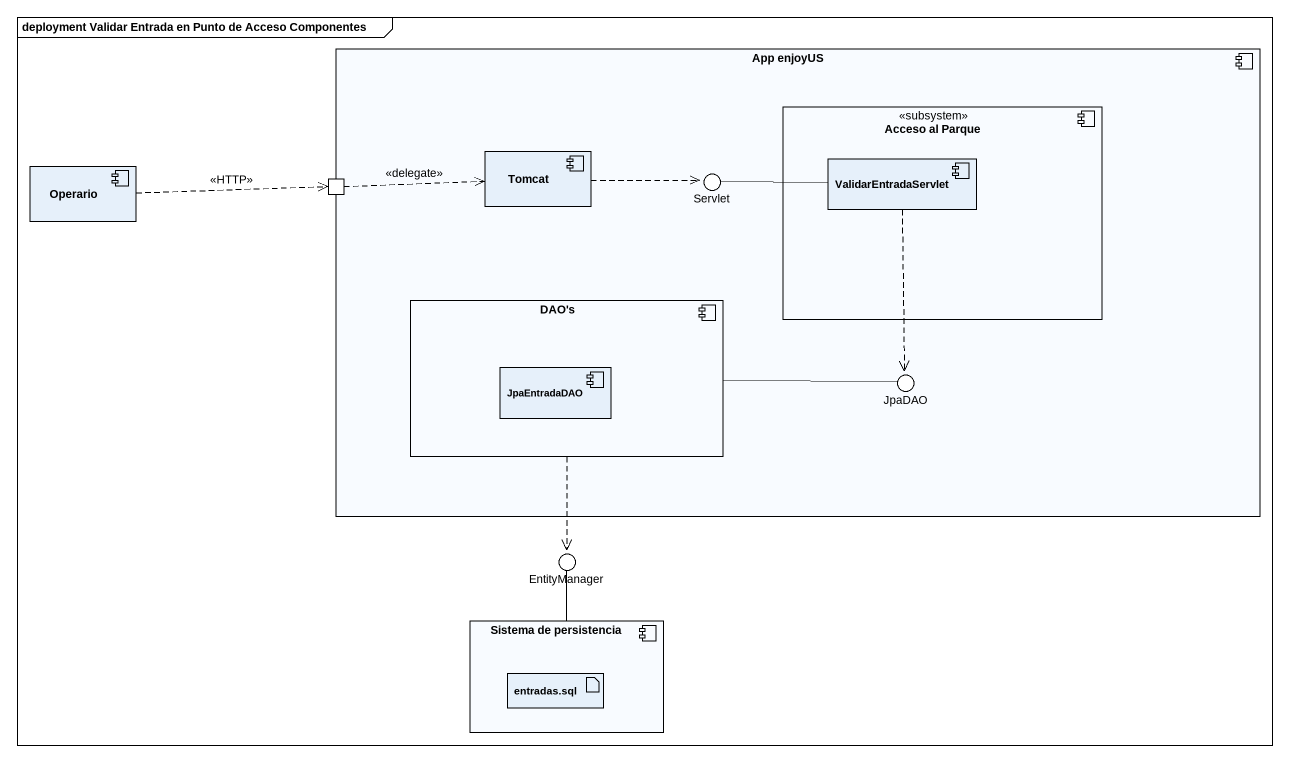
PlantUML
@startuml
mainframe deployment Validar Entrada en Punto de Acceso Componentes
component "App enjoyUS" as App_enjoyUS {
  component "Acceso al Parque" as Acceso_al_Parque <<subsystem>> {
    component ValidarEntradaServlet
  }
  component Tomcat
  port " " as port1
  component "DAO's" as DAO_s {
    component JpaEntradaDAO
  }
}
component Operario
() Servlet
() JpaDAO
() EntityManager
component "Sistema de persistencia" as Sistema_de_persistencia {
  artifact "entradas.sql" as entradas_sql
}
App_enjoyUS -up- Servlet
App_enjoyUS -- JpaDAO
Operario .right.> port1 : <<HTTP>>
Tomcat .right.> Servlet
ValidarEntradaServlet -left- Servlet
ValidarEntradaServlet ..> JpaDAO
port1 .right.> Tomcat : <<delegate>>
DAO_s -right- JpaDAO
DAO_s ..> EntityManager
Sistema_de_persistencia -up- EntityManager
@enduml
